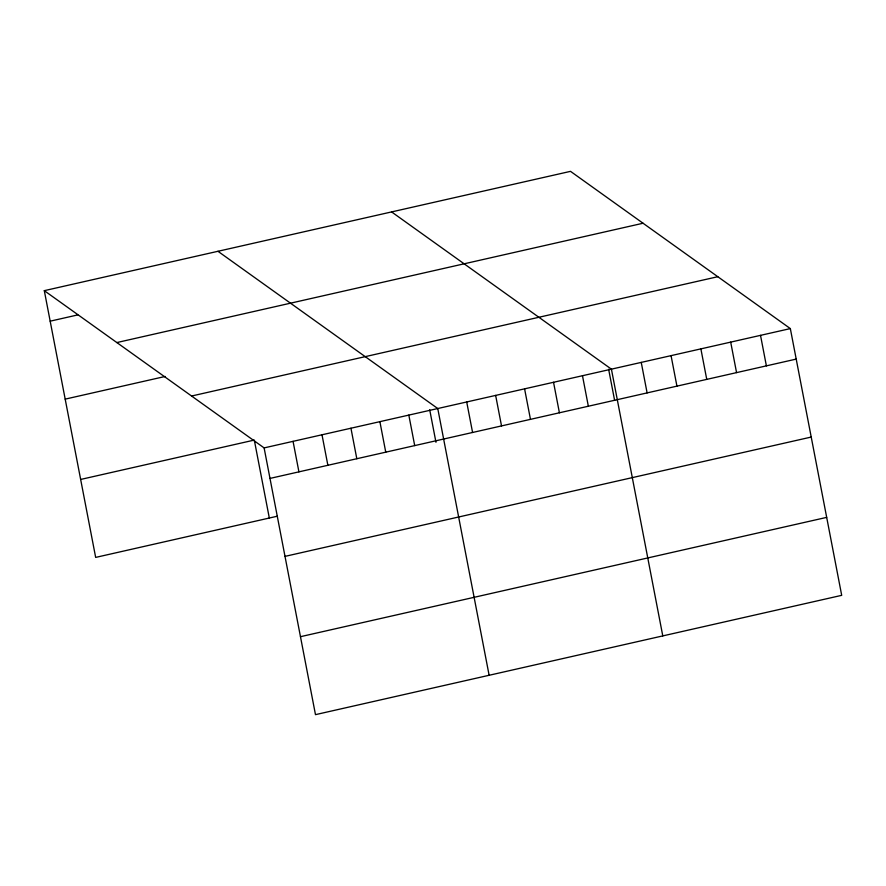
<?xml version="1.0" encoding="UTF-8"?>
<svg xmlns="http://www.w3.org/2000/svg" width="886" height="886" viewBox="0 0 886 886"><rect width="100%" height="100%" fill="white"/><g stroke="black" fill="none" stroke-linecap="round" stroke-linejoin="round"><path stroke-width="1.33" d="M44.3 290.663L570.518 171.352L790.334 328.595L841.7 595.337L315.482 714.648L264.117 447.906L44.3 290.663L95.666 557.405L277.207 516.239M50.17 321.175L77.802 314.907M116.841 342.561L643.059 223.239M65.187 399.132L165.173 376.461M191.575 396.02L717.793 276.709M80.648 479.448L254.304 440.076L269.322 518.033M264.117 447.906L790.334 328.595M269.986 478.418L796.204 359.096M285.004 556.375L811.222 437.053M300.465 636.691L826.682 517.38M391.601 211.92L611.418 369.163L662.783 635.904M217.956 251.292L437.762 408.535L489.127 675.276M760.52 335.362L766.39 365.863M730.695 342.118L736.565 372.618M700.881 348.874L706.751 379.385M671.056 355.64L676.937 386.141M641.242 362.396L647.112 392.908M608.627 369.229L614.629 400.417M582.479 375.719L588.348 406.231M553.54 382.287L559.409 412.787M524.59 388.854L530.47 419.355M495.651 395.411L501.52 425.911M466.712 401.978L472.581 432.479M429.71 409.797L435.967 442.28M408.823 415.102L414.703 445.603M379.884 421.658L385.753 452.17M350.945 428.226L356.814 458.726M321.995 434.782L327.875 465.294M293.056 441.35L298.925 471.85"/></g></svg>
